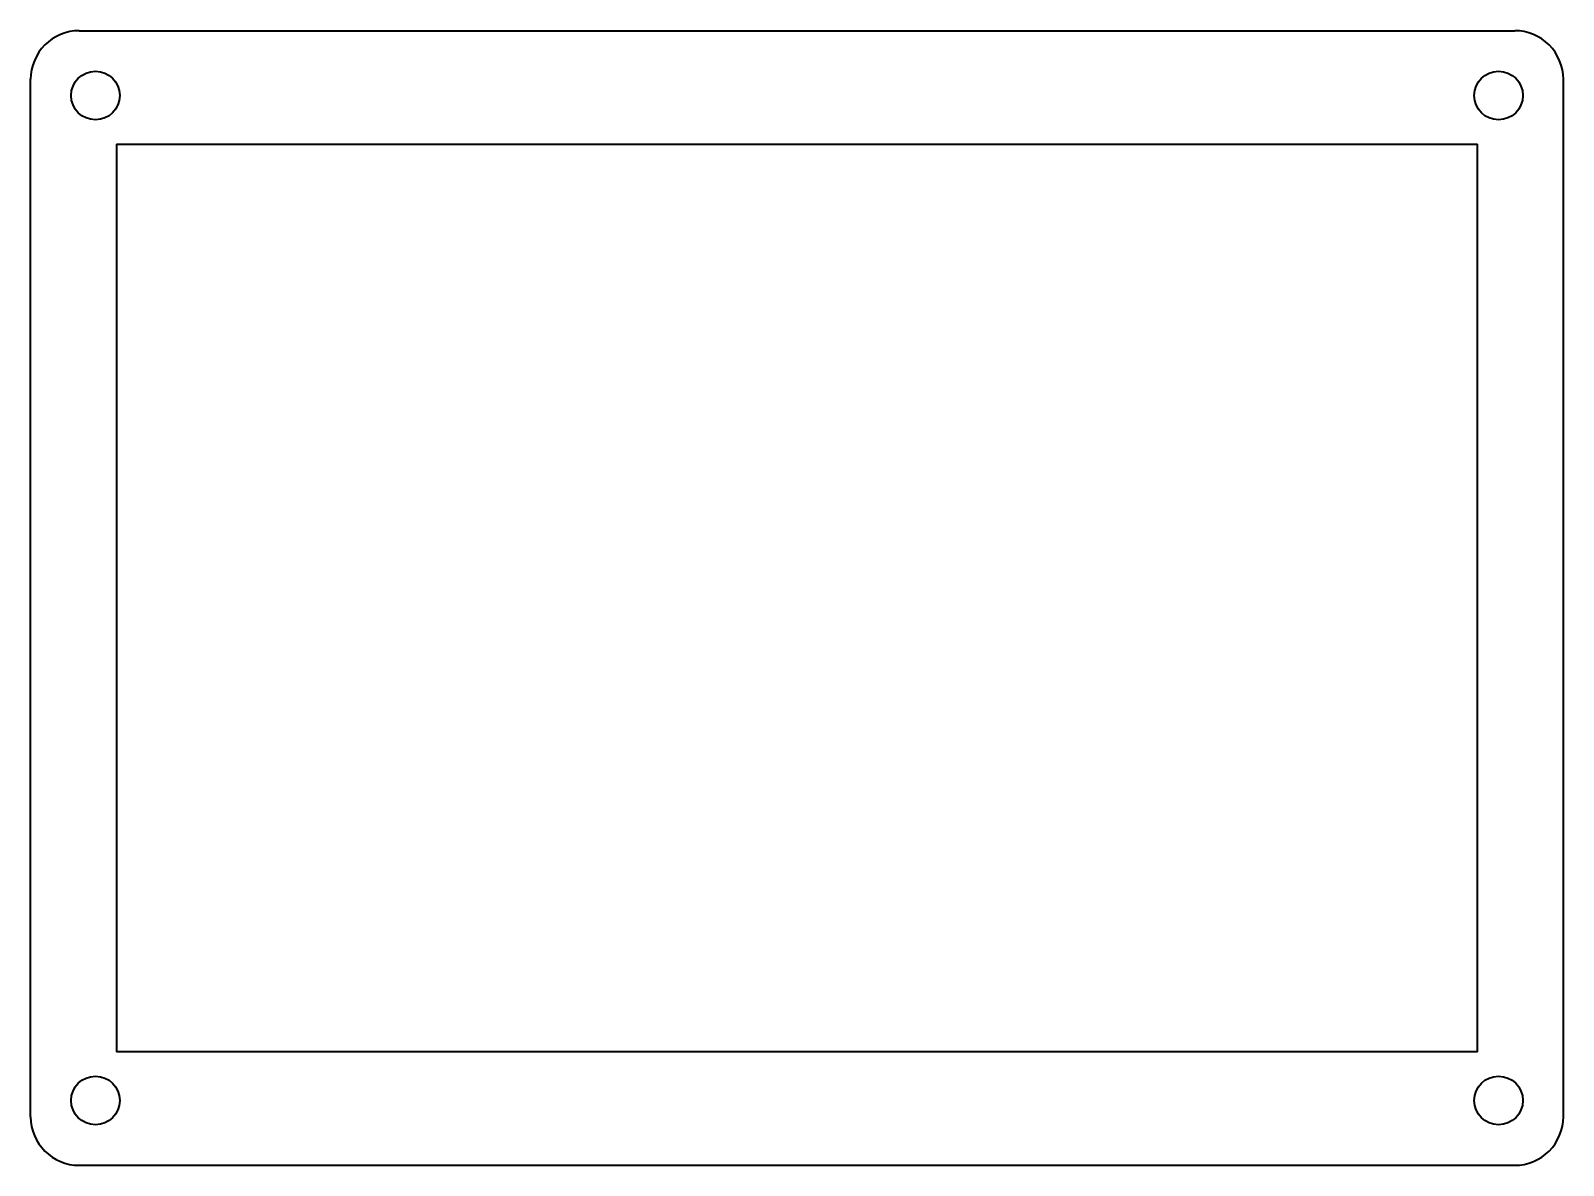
# Model space of a CAD drawing. Extents: x 162.7 to 257.3, y 113.5 to 183.5.
import ezdxf

# ---------------------------------------------------------------- set-up
doc = ezdxf.new("R2010")
doc.units = 0

msp = doc.modelspace()

# ---------------------------------------------------------------- linework, layer by layer
at = {"color": 7, "lineweight": 35}
for p, q in [((165.699997, 183.5), (254.300003, 183.5)), ((162.699997, 116.5), (162.699997, 180.5)), ((257.299988, 116.5), (257.299988, 180.5)), ((168, 176.5), (252, 176.5)), ((168, 176.5), (168, 120.5)), ((252, 120.5), (252, 176.5)), ((252, 120.5), (168, 120.5)), ((165.699997, 113.5), (254.300003, 113.5))]:
    msp.add_line(p, q, dxfattribs=at)
for centre in [(166.699997, 179.5), (253.300003, 179.5), (166.699997, 117.5), (253.300003, 117.5)]:
    msp.add_circle(centre, 1.5, dxfattribs=at)
for centre, start, end in [((165.699997, 180.5), 90.000003, 180.000005), ((254.300003, 180.5), 0, 90.000003), ((165.699997, 116.5), 180.000005, 269.999997), ((254.300003, 116.5), 269.999997, 360)]:
    msp.add_arc(centre, 3, start, end, dxfattribs=at)

doc.saveas('drawing.dxf')
